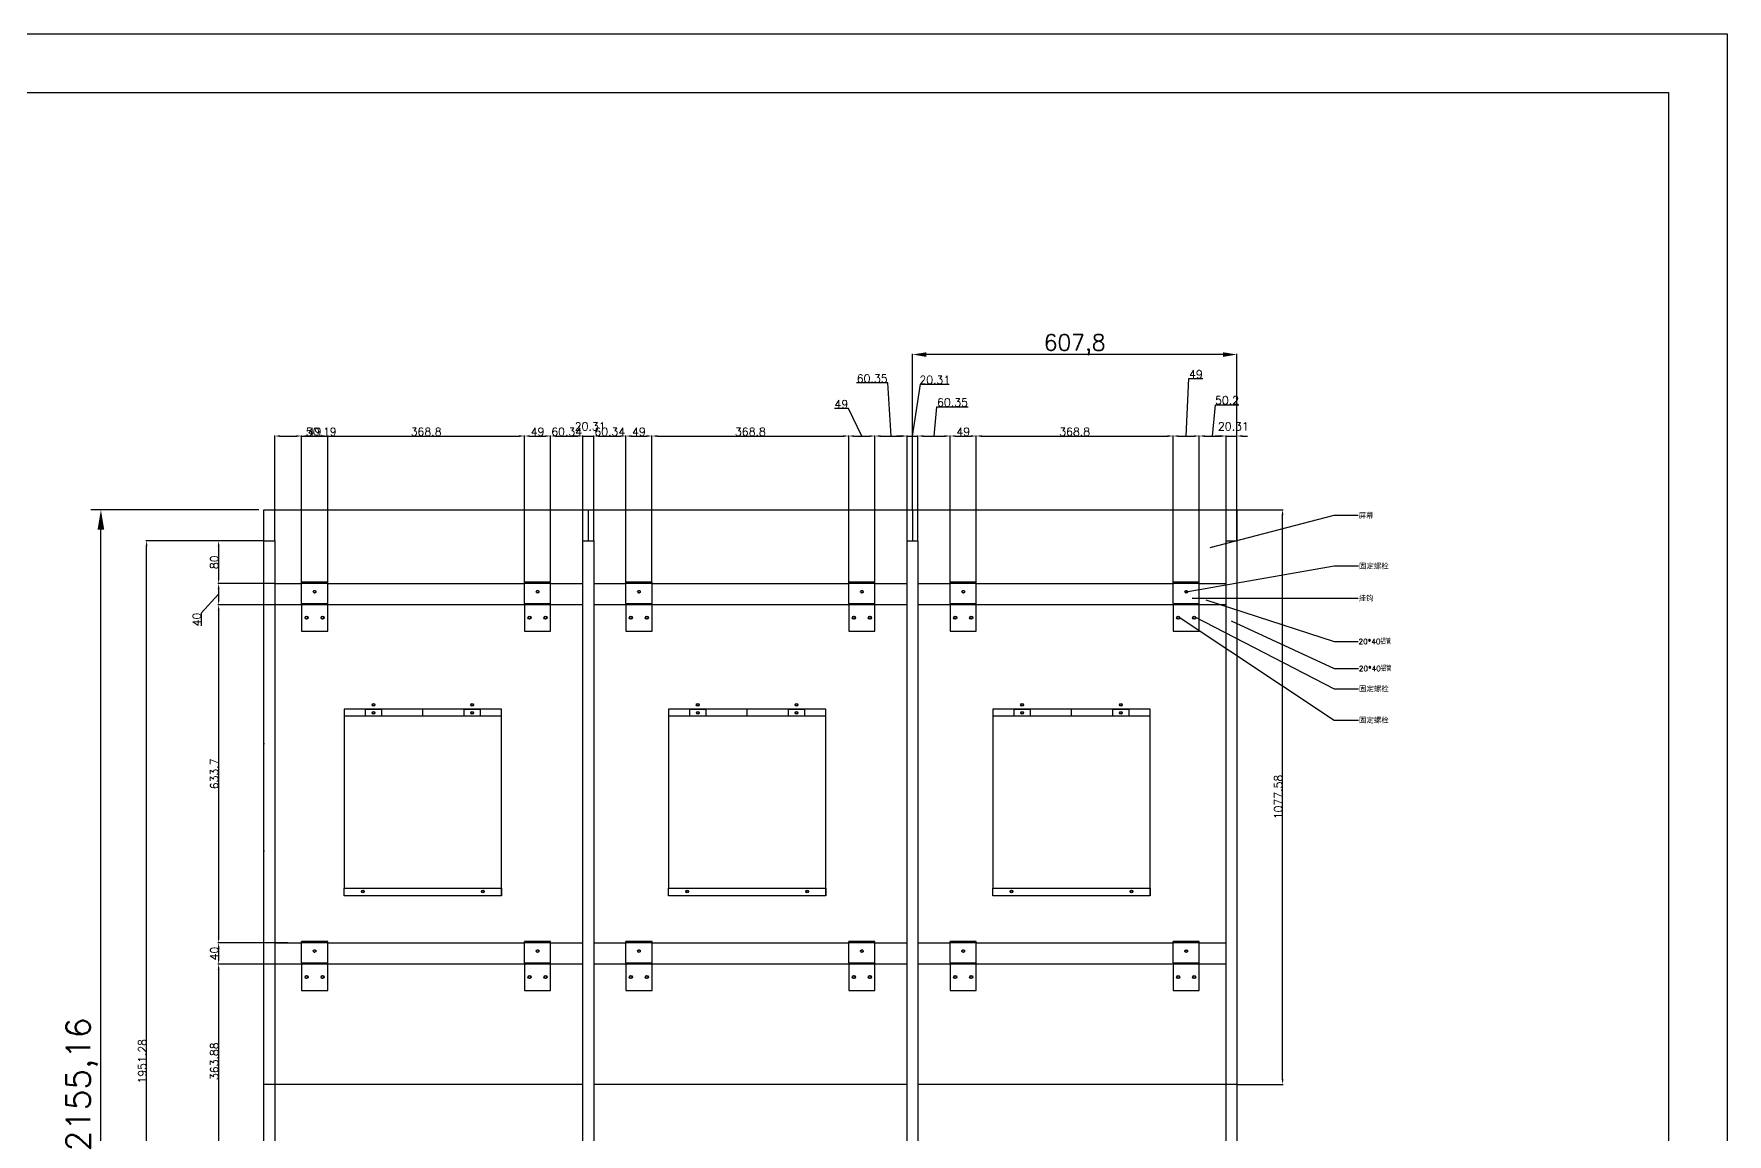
# Model space of a CAD drawing. Header units: millimetres. Extents: x -207 to 14821, y -6397 to 3639.
# Drawn here: x 2668 to 5841, y 1576 to 3639 of the extents above; entities that cross this region are included whole.
import ezdxf

# ---------------------------------------------------------------- set-up
doc = ezdxf.new("R2010")
doc.units = ezdxf.units.MM
doc.linetypes.add('HIDDEN', pattern=[0.375, 0.25, -0.125])
for name, color, linetype in [('02___PRT_ALL_AXES', 7, 'Continuous'), ('06___PRT_ALL_SURFS', 7, 'Continuous'), ('DEFAULT_2', 8, 'HIDDEN'), ('图框', 7, 'Continuous')]:
    doc.layers.add(name, color=color, linetype=linetype)
doc.layers.add('dim（尺寸标注）', color=4, linetype='Continuous', lineweight=13)
doc.layers.add('粗实线', color=7, linetype='Continuous', lineweight=25)
doc.styles.get("Standard").update_dxf_attribs({"font": 'txt', "bigfont": 'gbcbig.shx'})
doc.dimstyles.new('1-15', dxfattribs={"dimscale": 15, "dimtxt": 3, "dimasz": 2.5, "dimexe": 1.25, "dimexo": 0.625, "dimtad": 1, "dimtxsty": 'Standard', "dimcen": 2.5, "dimclrd": 4, "dimclre": 4, "dimclrt": 4, "dimadec": 0, "dimazin": 0, "dimtfac": 1, "dimtmove": 0, "dimatfit": 3, "dimfxl": 100, "dimfxlon": 1, "dimtfillclr": 4, "dimarcsym": 0})
doc.dimstyles.new('ISO-25', dxfattribs={"dimtxt": 7, "dimasz": 5, "dimexe": 1.25, "dimexo": 0.625, "dimtad": 1, "dimtxsty": 'Standard', "dimcen": 2.5, "dimclrd": 4, "dimclre": 4, "dimclrt": 4, "dimadec": 0, "dimazin": 0, "dimtfac": 1, "dimtmove": 0, "dimatfit": 3, "dimfxl": 1, "dimarcsym": 0})
doc.dimstyles.new('副本 ISO-25', dxfattribs={"dimtxt": 15, "dimasz": 10, "dimexe": 1.25, "dimexo": 0.625, "dimtad": 1, "dimdsep": 46, "dimtxsty": 'Standard', "dimcen": 2.5, "dimclrd": 4, "dimclre": 4, "dimclrt": 4, "dimadec": 0, "dimazin": 0, "dimtfac": 1, "dimtmove": 0, "dimatfit": 3, "dimfxl": 1, "dimarcsym": 0})

# ---------------------------------------------------------------- blocks, each defined once
blk = doc.blocks.new('hgfdhgdhgd')
at = {"color": 3, "linetype": 'Continuous'}
for p, q in [((-21144.3, 10464.5), (-21193.3, 10464.5)), ((-21193.3, 10424.5), (-21193.3, 10464.5)), ((-21144.3, 10462), (-21193.3, 10462)), ((-21144.3, 10424.5), (-21144.3, 10464.5)), ((-21193.3, 10424.5), (-21144.3, 10424.5))]:
    blk.add_line(p, q, dxfattribs=at)
at = {"color": 7, "linetype": 'Continuous'}
for p, q in [((-21193.3, 10424.5), (-21193.3, 10373)), ((-21144.3, 10373), (-21144.3, 10424.5))]:
    blk.add_line(p, q, dxfattribs=at)
at = {"layer": '02___PRT_ALL_AXES', "color": 7, "linetype": 'Continuous'}
blk.add_line((-21193.3, 10373), (-21144.3, 10373), dxfattribs=at)
at = {"layer": '02___PRT_ALL_AXES', "color": 3, "linetype": 'Continuous'}
blk.add_circle((-21168.8, 10446.7), 2.1, dxfattribs=at)
at = {"layer": '02___PRT_ALL_AXES', "color": 7, "linetype": 'Continuous'}
for centre in [(-21183.8, 10398), (-21153.8, 10398)]:
    blk.add_circle(centre, 3, dxfattribs=at)
at = {"layer": 'DEFAULT_2', "color": 8, "linetype": 'HIDDEN'}
blk.add_circle((-21168.8, 10446.7), 2.5, dxfattribs=at)
blk = doc.blocks.new('*D38')
at = {"layer": 'Defpoints', "color": 0}
for p in [(4314.5, 3037.8), (4314.5, 2746.9), (4922.3, 2746.9)]:
    blk.add_point(p, dxfattribs=at)
at = {"layer": 'dim（尺寸标注）', "color": 4, "lineweight": -2}
for p, q in [((4314.5, 2747.5), (4314.5, 3039)), ((4896.3, 3037.8), (4340.5, 3037.8)), ((4922.3, 2747.5), (4922.3, 3039))]:
    blk.add_line(p, q, dxfattribs=at)
at = {"layer": 'dim（尺寸标注）', "color": 4}
for points in [[(4340.5, 3042.1), (4340.5, 3033.4), (4314.5, 3037.8)], [(4896.3, 3042.1), (4896.3, 3033.4), (4922.3, 3037.8)]]:
    blk.add_solid(points, dxfattribs=at)
at = {"layer": 'dim（尺寸标注）', "color": 4, "lineweight": 13, "insert": (4618.4, 3055.9), "char_height": 30, "attachment_point": 5}
blk.add_mtext('607,8', dxfattribs=at)
blk = doc.blocks.new('S')
at = {"color": 2}
for p, q in [((3203.4, 2460.5), (3223.7, 2460.5)), ((3203.4, 509.2), (3203.4, 2460.5)), ((3223.7, 2460.5), (3223.7, 509.2)), ((3223.7, 509.2), (3203.4, 509.2))]:
    blk.add_line(p, q, dxfattribs=at)
blk = doc.blocks.new('*D42')
at = {"color": 4, "lineweight": -2}
for p, q in [((3089.5, 2746.9), (2774.6, 2746.9)), ((2793.4, 629.2), (2793.4, 2709.4)), ((3089.5, 591.7), (2774.6, 591.7))]:
    blk.add_line(p, q, dxfattribs=at)
at = {"color": 4}
for points in [[(2787.1, 2709.4), (2799.6, 2709.4), (2793.4, 2746.9)], [(2787.1, 629.2), (2799.6, 629.2), (2793.4, 591.7)]]:
    blk.add_solid(points, dxfattribs=at)
at = {"layer": 'Defpoints', "color": 0}
for p in [(2793.4, 2746.9), (3098.9, 2746.9), (3098.9, 591.7)]:
    blk.add_point(p, dxfattribs=at)
at = {"color": 4, "insert": (2757.7, 1669.3), "char_height": 45, "attachment_point": 5, "rotation": 90}
blk.add_mtext('2155,16', dxfattribs=at)
blk = doc.blocks.new('*D43')
at = {"color": 4, "lineweight": -2}
for p, q in [((4923, 2746.9), (5009.3, 2746.9)), ((5008, 1679.3), (5008, 2736.9)), ((4923, 1669.3), (5009.3, 1669.3))]:
    blk.add_line(p, q, dxfattribs=at)
at = {"color": 4}
for points in [[(5006.3, 2736.9), (5009.7, 2736.9), (5008, 2746.9)], [(5006.3, 1679.3), (5009.7, 1679.3), (5008, 1669.3)]]:
    blk.add_solid(points, dxfattribs=at)
at = {"layer": 'Defpoints', "color": 0}
for p in [(4922.3, 2746.9), (5008, 2746.9), (4922.3, 1669.3)]:
    blk.add_point(p, dxfattribs=at)
at = {"color": 4, "insert": (4999.9, 2208.1), "char_height": 15, "attachment_point": 5, "rotation": 90}
blk.add_mtext('1077.58', dxfattribs=at)
blk = doc.blocks.new('*D219')
at = {"color": 4, "lineweight": -2}
for p, q in [((3098.3, 2688.4), (2877.7, 2688.4)), ((2879, 747.1), (2879, 2678.4)), ((3098.3, 737.1), (2877.7, 737.1))]:
    blk.add_line(p, q, dxfattribs=at)
at = {"color": 4}
for points in [[(2877.3, 2678.4), (2880.6, 2678.4), (2879, 2688.4)], [(2877.3, 747.1), (2880.6, 747.1), (2879, 737.1)]]:
    blk.add_solid(points, dxfattribs=at)
at = {"layer": 'Defpoints', "color": 0}
for p in [(2879, 2688.4), (3098.9, 2688.4), (3098.9, 737.1)]:
    blk.add_point(p, dxfattribs=at)
at = {"color": 4, "insert": (2870.9, 1712.7), "char_height": 15, "attachment_point": 5, "rotation": 90}
blk.add_mtext('1951.28', dxfattribs=at)
blk = doc.blocks.new('*D194')
at = {"color": 4, "lineweight": -2}
for p, q in [((3098.3, 2688.4), (3012.8, 2688.4)), ((3014, 2678.4), (3014, 2618.4)), ((3118.6, 2608.4), (3012.8, 2608.4))]:
    blk.add_line(p, q, dxfattribs=at)
at = {"color": 4}
for points in [[(3012.4, 2678.4), (3015.7, 2678.4), (3014, 2688.4)], [(3012.4, 2618.4), (3015.7, 2618.4), (3014, 2608.4)]]:
    blk.add_solid(points, dxfattribs=at)
at = {"layer": 'Defpoints', "color": 0}
for p in [(3098.9, 2688.4), (3014, 2608.4), (3119.2, 2608.4)]:
    blk.add_point(p, dxfattribs=at)
at = {"color": 4, "insert": (3005.9, 2648.4), "char_height": 15, "attachment_point": 5, "rotation": 90}
blk.add_mtext('80', dxfattribs=at)
blk = doc.blocks.new('*D227')
at = {"color": 4, "lineweight": -2}
for p, q in [((3118.6, 2608.4), (3012.8, 2608.4)), ((3014, 2588.4), (2981.2, 2552.9)), ((3014, 2598.4), (3014, 2578.4)), ((2981.2, 2552.9), (2981.2, 2529.2)), ((3118.6, 2568.4), (3012.8, 2568.4))]:
    blk.add_line(p, q, dxfattribs=at)
at = {"color": 4}
for points in [[(3012.4, 2598.4), (3015.7, 2598.4), (3014, 2608.4)], [(3012.4, 2578.4), (3015.7, 2578.4), (3014, 2568.4)]]:
    blk.add_solid(points, dxfattribs=at)
at = {"layer": 'Defpoints', "color": 0}
for p in [(3119.2, 2608.4), (3014, 2568.4), (3119.2, 2568.4)]:
    blk.add_point(p, dxfattribs=at)
at = {"color": 4, "insert": (2973.1, 2541), "char_height": 15, "attachment_point": 5, "rotation": 90}
blk.add_mtext('40', dxfattribs=at)
blk = doc.blocks.new('*D228')
at = {"color": 4, "lineweight": -2}
for p, q in [((3118.6, 2568.4), (3012.8, 2568.4)), ((3014, 2558.4), (3014, 1944.7)), ((3143.7, 1934.7), (3012.8, 1934.7))]:
    blk.add_line(p, q, dxfattribs=at)
at = {"color": 4}
for points in [[(3012.4, 2558.4), (3015.7, 2558.4), (3014, 2568.4)], [(3012.4, 1944.7), (3015.7, 1944.7), (3014, 1934.7)]]:
    blk.add_solid(points, dxfattribs=at)
at = {"layer": 'Defpoints', "color": 0}
for p in [(3119.2, 2568.4), (3014, 1934.7), (3144.3, 1934.7)]:
    blk.add_point(p, dxfattribs=at)
at = {"color": 4, "insert": (3005.9, 2251.5), "char_height": 15, "attachment_point": 5, "rotation": 90}
blk.add_mtext('633.7', dxfattribs=at)
blk = doc.blocks.new('*D204')
at = {"color": 4, "lineweight": -2}
for p, q in [((3143.7, 1934.7), (3012.8, 1934.7)), ((3014, 1924.7), (3014, 1904.7)), ((3118.6, 1894.7), (3012.8, 1894.7))]:
    blk.add_line(p, q, dxfattribs=at)
at = {"color": 4}
for points in [[(3012.4, 1924.7), (3015.7, 1924.7), (3014, 1934.7)], [(3012.4, 1904.7), (3015.7, 1904.7), (3014, 1894.7)]]:
    blk.add_solid(points, dxfattribs=at)
at = {"layer": 'Defpoints', "color": 0}
for p in [(3144.3, 1934.7), (3014, 1894.7), (3119.2, 1894.7)]:
    blk.add_point(p, dxfattribs=at)
at = {"color": 4, "insert": (3005.9, 1914.7), "char_height": 15, "attachment_point": 5, "rotation": 90}
blk.add_mtext('40', dxfattribs=at)
blk = doc.blocks.new('*D205')
at = {"color": 4, "lineweight": -2}
for p, q in [((3118.6, 1894.7), (3012.8, 1894.7)), ((3014, 1884.7), (3014, 1540.8)), ((3118.6, 1530.8), (3012.8, 1530.8))]:
    blk.add_line(p, q, dxfattribs=at)
at = {"color": 4}
for points in [[(3012.4, 1884.7), (3015.7, 1884.7), (3014, 1894.7)], [(3012.4, 1540.8), (3015.7, 1540.8), (3014, 1530.8)]]:
    blk.add_solid(points, dxfattribs=at)
at = {"layer": 'Defpoints', "color": 0}
for p in [(3119.2, 1894.7), (3014, 1530.8), (3119.2, 1530.8)]:
    blk.add_point(p, dxfattribs=at)
at = {"color": 4, "insert": (3005.9, 1712.7), "char_height": 15, "attachment_point": 5, "rotation": 90}
blk.add_mtext('363.88', dxfattribs=at)
blk = doc.blocks.new('*D210')
at = {"color": 4, "lineweight": -2}
for p, q in [((3119.2, 2689), (3119.2, 2886.2)), ((3129.2, 2885), (3159.4, 2885)), ((3169.4, 2611.5), (3169.4, 2886.2)), ((3169.4, 2885), (3233.2, 2885))]:
    blk.add_line(p, q, dxfattribs=at)
at = {"color": 4}
for points in [[(3129.2, 2886.7), (3129.2, 2883.3), (3119.2, 2885)], [(3159.4, 2886.7), (3159.4, 2883.3), (3169.4, 2885)]]:
    blk.add_solid(points, dxfattribs=at)
at = {"layer": 'Defpoints', "color": 0}
for p in [(3169.4, 2885), (3119.2, 2688.4), (3169.4, 2610.9)]:
    blk.add_point(p, dxfattribs=at)
at = {"color": 4, "insert": (3206.3, 2893.1), "char_height": 15, "attachment_point": 5}
blk.add_mtext('50.19', dxfattribs=at)
blk = doc.blocks.new('*D211')
at = {"color": 4, "lineweight": -2}
for p, q in [((3169.4, 2611.5), (3169.4, 2886.2)), ((3179.4, 2885), (3208.4, 2885)), ((3218.4, 2611.5), (3218.4, 2886.2))]:
    blk.add_line(p, q, dxfattribs=at)
at = {"color": 4}
for points in [[(3179.4, 2886.7), (3179.4, 2883.3), (3169.4, 2885)], [(3208.4, 2886.7), (3208.4, 2883.3), (3218.4, 2885)]]:
    blk.add_solid(points, dxfattribs=at)
at = {"layer": 'Defpoints', "color": 0}
for p in [(3218.4, 2885), (3169.4, 2610.9), (3218.4, 2610.9)]:
    blk.add_point(p, dxfattribs=at)
at = {"color": 4, "insert": (3193.9, 2893.1), "char_height": 15, "attachment_point": 5}
blk.add_mtext('49', dxfattribs=at)
blk = doc.blocks.new('*D212')
at = {"color": 4, "lineweight": -2}
for p, q in [((3218.4, 2611.5), (3218.4, 2886.2)), ((3228.4, 2885), (3577.2, 2885)), ((3587.2, 2611.5), (3587.2, 2886.2))]:
    blk.add_line(p, q, dxfattribs=at)
at = {"color": 4}
for points in [[(3228.4, 2886.7), (3228.4, 2883.3), (3218.4, 2885)], [(3577.2, 2886.7), (3577.2, 2883.3), (3587.2, 2885)]]:
    blk.add_solid(points, dxfattribs=at)
at = {"layer": 'Defpoints', "color": 0}
for p in [(3587.2, 2885), (3218.4, 2610.9), (3587.2, 2610.9)]:
    blk.add_point(p, dxfattribs=at)
at = {"color": 4, "insert": (3402.8, 2893.1), "char_height": 15, "attachment_point": 5}
blk.add_mtext('368.8', dxfattribs=at)
blk = doc.blocks.new('*D213')
at = {"color": 4, "lineweight": -2}
for p, q in [((3587.2, 2611.5), (3587.2, 2886.2)), ((3597.2, 2885), (3626.2, 2885)), ((3636.2, 2612.1), (3636.2, 2886.2))]:
    blk.add_line(p, q, dxfattribs=at)
at = {"color": 4}
for points in [[(3597.2, 2886.7), (3597.2, 2883.3), (3587.2, 2885)], [(3626.2, 2886.7), (3626.2, 2883.3), (3636.2, 2885)]]:
    blk.add_solid(points, dxfattribs=at)
at = {"layer": 'Defpoints', "color": 0}
for p in [(3636.2, 2885), (3587.2, 2610.9), (3636.2, 2611.5)]:
    blk.add_point(p, dxfattribs=at)
at = {"color": 4, "insert": (3611.7, 2893.1), "char_height": 15, "attachment_point": 5}
blk.add_mtext('49', dxfattribs=at)
blk = doc.blocks.new('*D214')
at = {"color": 4, "lineweight": -2}
for p, q in [((3636.2, 2612.1), (3636.2, 2886.2)), ((3646.2, 2885), (3686.6, 2885)), ((3696.6, 2689), (3696.6, 2886.2))]:
    blk.add_line(p, q, dxfattribs=at)
at = {"color": 4}
for points in [[(3646.2, 2886.7), (3646.2, 2883.3), (3636.2, 2885)], [(3686.6, 2886.7), (3686.6, 2883.3), (3696.6, 2885)]]:
    blk.add_solid(points, dxfattribs=at)
at = {"layer": 'Defpoints', "color": 0}
for p in [(3696.6, 2885), (3696.6, 2688.4), (3636.2, 2611.5)]:
    blk.add_point(p, dxfattribs=at)
at = {"color": 4, "insert": (3666.4, 2893.1), "char_height": 15, "attachment_point": 5}
blk.add_mtext('60.34', dxfattribs=at)
blk = doc.blocks.new('*D215')
at = {"color": 4, "lineweight": -2}
for p, q in [((3686.6, 2885), (3676.6, 2885)), ((3696.6, 2689), (3696.6, 2886.2)), ((3696.6, 2885), (3716.9, 2885)), ((3716.9, 2689), (3716.9, 2886.2)), ((3726.9, 2885), (3736.9, 2885))]:
    blk.add_line(p, q, dxfattribs=at)
at = {"color": 4}
for points in [[(3686.6, 2886.7), (3686.6, 2883.3), (3696.6, 2885)], [(3726.9, 2886.7), (3726.9, 2883.3), (3716.9, 2885)]]:
    blk.add_solid(points, dxfattribs=at)
at = {"layer": 'Defpoints', "color": 0}
for p in [(3716.9, 2885), (3696.6, 2688.4), (3716.9, 2688.4)]:
    blk.add_point(p, dxfattribs=at)
at = {"color": 4, "insert": (3710.3, 2903.1), "char_height": 15, "attachment_point": 5}
blk.add_mtext('20.31', dxfattribs=at)
blk = doc.blocks.new('*D216')
at = {"color": 4, "lineweight": -2}
for p, q in [((3716.9, 2689), (3716.9, 2886.2)), ((3726.9, 2885), (3767.2, 2885)), ((3777.2, 2611.5), (3777.2, 2886.2))]:
    blk.add_line(p, q, dxfattribs=at)
at = {"color": 4}
for points in [[(3726.9, 2886.7), (3726.9, 2883.3), (3716.9, 2885)], [(3767.2, 2886.7), (3767.2, 2883.3), (3777.2, 2885)]]:
    blk.add_solid(points, dxfattribs=at)
at = {"layer": 'Defpoints', "color": 0}
for p in [(3777.2, 2885), (3716.9, 2688.4), (3777.2, 2610.9)]:
    blk.add_point(p, dxfattribs=at)
at = {"color": 4, "insert": (3747.1, 2893.1), "char_height": 15, "attachment_point": 5}
blk.add_mtext('60.34', dxfattribs=at)
blk = doc.blocks.new('*D217')
at = {"color": 4, "lineweight": -2}
for p, q in [((3777.2, 2611.5), (3777.2, 2886.2)), ((3787.2, 2885), (3816.2, 2885)), ((3826.2, 2611.5), (3826.2, 2886.2))]:
    blk.add_line(p, q, dxfattribs=at)
at = {"color": 4}
for points in [[(3787.2, 2886.7), (3787.2, 2883.3), (3777.2, 2885)], [(3816.2, 2886.7), (3816.2, 2883.3), (3826.2, 2885)]]:
    blk.add_solid(points, dxfattribs=at)
at = {"layer": 'Defpoints', "color": 0}
for p in [(3826.2, 2885), (3777.2, 2610.9), (3826.2, 2610.9)]:
    blk.add_point(p, dxfattribs=at)
at = {"color": 4, "insert": (3801.7, 2893.1), "char_height": 15, "attachment_point": 5}
blk.add_mtext('49', dxfattribs=at)
blk = doc.blocks.new('*D218')
at = {"color": 4, "lineweight": -2}
for p, q in [((3826.2, 2611.5), (3826.2, 2886.2)), ((3836.2, 2885), (4185, 2885)), ((4195, 2611.5), (4195, 2886.2))]:
    blk.add_line(p, q, dxfattribs=at)
at = {"color": 4}
for points in [[(3836.2, 2886.7), (3836.2, 2883.3), (3826.2, 2885)], [(4185, 2886.7), (4185, 2883.3), (4195, 2885)]]:
    blk.add_solid(points, dxfattribs=at)
at = {"layer": 'Defpoints', "color": 0}
for p in [(4195, 2885), (3826.2, 2610.9), (4195, 2610.9)]:
    blk.add_point(p, dxfattribs=at)
at = {"color": 4, "insert": (4010.6, 2893.1), "char_height": 15, "attachment_point": 5}
blk.add_mtext('368.8', dxfattribs=at)
blk = doc.blocks.new('*D195')
at = {"color": 4, "lineweight": -2}
for p, q in [((4194.3, 2936.7), (4168, 2936.7)), ((4219.5, 2885), (4194.3, 2936.7)), ((4195, 2611.5), (4195, 2886.2)), ((4205, 2885), (4234, 2885)), ((4244, 2612.1), (4244, 2886.2))]:
    blk.add_line(p, q, dxfattribs=at)
at = {"color": 4}
for points in [[(4205, 2886.7), (4205, 2883.3), (4195, 2885)], [(4234, 2886.7), (4234, 2883.3), (4244, 2885)]]:
    blk.add_solid(points, dxfattribs=at)
at = {"layer": 'Defpoints', "color": 0}
for p in [(4244, 2885), (4195, 2610.9), (4244, 2611.5)]:
    blk.add_point(p, dxfattribs=at)
at = {"color": 4, "insert": (4181.1, 2944.8), "char_height": 15, "attachment_point": 5}
blk.add_mtext('49', dxfattribs=at)
blk = doc.blocks.new('*D196')
at = {"color": 4, "lineweight": -2}
for p, q in [((4268.3, 2984.7), (4209.5, 2984.7)), ((4274.2, 2885), (4268.3, 2984.7)), ((4244, 2612.1), (4244, 2886.2)), ((4254, 2885), (4294.4, 2885)), ((4304.4, 2689), (4304.4, 2886.2))]:
    blk.add_line(p, q, dxfattribs=at)
at = {"color": 4}
for points in [[(4254, 2886.7), (4254, 2883.3), (4244, 2885)], [(4294.4, 2886.7), (4294.4, 2883.3), (4304.4, 2885)]]:
    blk.add_solid(points, dxfattribs=at)
at = {"layer": 'Defpoints', "color": 0}
for p in [(4304.4, 2885), (4304.4, 2688.4), (4244, 2611.5)]:
    blk.add_point(p, dxfattribs=at)
at = {"color": 4, "insert": (4238.9, 2992.8), "char_height": 15, "attachment_point": 5}
blk.add_mtext('60.35', dxfattribs=at)
blk = doc.blocks.new('*D197')
at = {"color": 4, "lineweight": -2}
for p, q in [((4314.5, 2885), (4329.3, 2982.1)), ((4329.3, 2982.1), (4383.1, 2982.1)), ((4294.4, 2885), (4284.4, 2885)), ((4304.4, 2689), (4304.4, 2886.2)), ((4304.4, 2885), (4324.7, 2885)), ((4304.4, 2885), (4324.7, 2885)), ((4324.7, 2689.6), (4324.7, 2886.2)), ((4334.7, 2885), (4344.7, 2885))]:
    blk.add_line(p, q, dxfattribs=at)
at = {"color": 4}
for points in [[(4294.4, 2886.7), (4294.4, 2883.3), (4304.4, 2885)], [(4334.7, 2886.7), (4334.7, 2883.3), (4324.7, 2885)]]:
    blk.add_solid(points, dxfattribs=at)
at = {"layer": 'Defpoints', "color": 0}
for p in [(4324.7, 2885), (4304.4, 2688.4), (4324.7, 2689)]:
    blk.add_point(p, dxfattribs=at)
at = {"color": 4, "insert": (4356.2, 2990.2), "char_height": 15, "attachment_point": 5}
blk.add_mtext('20.31', dxfattribs=at)
blk = doc.blocks.new('*D198')
at = {"color": 4, "lineweight": -2}
for p, q in [((4354.9, 2885), (4360, 2940)), ((4360, 2940), (4418.8, 2940)), ((4324.7, 2689.6), (4324.7, 2886.2)), ((4334.7, 2885), (4375, 2885)), ((4385, 2611.5), (4385, 2886.2))]:
    blk.add_line(p, q, dxfattribs=at)
at = {"color": 4}
for points in [[(4334.7, 2886.7), (4334.7, 2883.3), (4324.7, 2885)], [(4375, 2886.7), (4375, 2883.3), (4385, 2885)]]:
    blk.add_solid(points, dxfattribs=at)
at = {"layer": 'Defpoints', "color": 0}
for p in [(4385, 2885), (4324.7, 2689), (4385, 2610.9)]:
    blk.add_point(p, dxfattribs=at)
at = {"color": 4, "insert": (4389.4, 2948.1), "char_height": 15, "attachment_point": 5}
blk.add_mtext('60.35', dxfattribs=at)
blk = doc.blocks.new('*D199')
at = {"color": 4, "lineweight": -2}
for p, q in [((4385, 2611.5), (4385, 2886.2)), ((4395, 2885), (4424, 2885)), ((4434, 2611.5), (4434, 2886.2))]:
    blk.add_line(p, q, dxfattribs=at)
at = {"color": 4}
for points in [[(4395, 2886.7), (4395, 2883.3), (4385, 2885)], [(4424, 2886.7), (4424, 2883.3), (4434, 2885)]]:
    blk.add_solid(points, dxfattribs=at)
at = {"layer": 'Defpoints', "color": 0}
for p in [(4434, 2885), (4385, 2610.9), (4434, 2610.9)]:
    blk.add_point(p, dxfattribs=at)
at = {"color": 4, "insert": (4409.5, 2893.1), "char_height": 15, "attachment_point": 5}
blk.add_mtext('49', dxfattribs=at)
blk = doc.blocks.new('*D200')
at = {"color": 4, "lineweight": -2}
for p, q in [((4434, 2611.5), (4434, 2886.2)), ((4444, 2885), (4792.8, 2885)), ((4802.8, 2611.5), (4802.8, 2886.2))]:
    blk.add_line(p, q, dxfattribs=at)
at = {"color": 4}
for points in [[(4444, 2886.7), (4444, 2883.3), (4434, 2885)], [(4792.8, 2886.7), (4792.8, 2883.3), (4802.8, 2885)]]:
    blk.add_solid(points, dxfattribs=at)
at = {"layer": 'Defpoints', "color": 0}
for p in [(4802.8, 2885), (4434, 2610.9), (4802.8, 2610.9)]:
    blk.add_point(p, dxfattribs=at)
at = {"color": 4, "insert": (4618.4, 2893.1), "char_height": 15, "attachment_point": 5}
blk.add_mtext('368.8', dxfattribs=at)
blk = doc.blocks.new('*D201')
at = {"color": 4, "lineweight": -2}
for p, q in [((4827.3, 2885), (4832.5, 2992.6)), ((4832.5, 2992.6), (4858.7, 2992.6)), ((4802.8, 2611.5), (4802.8, 2886.2)), ((4812.8, 2885), (4841.8, 2885)), ((4851.8, 2611.5), (4851.8, 2886.2))]:
    blk.add_line(p, q, dxfattribs=at)
at = {"color": 4}
for points in [[(4812.8, 2886.7), (4812.8, 2883.3), (4802.8, 2885)], [(4841.8, 2886.7), (4841.8, 2883.3), (4851.8, 2885)]]:
    blk.add_solid(points, dxfattribs=at)
at = {"layer": 'Defpoints', "color": 0}
for p in [(4851.8, 2885), (4802.8, 2610.9), (4851.8, 2610.9)]:
    blk.add_point(p, dxfattribs=at)
at = {"color": 4, "insert": (4845.6, 3000.7), "char_height": 15, "attachment_point": 5}
blk.add_mtext('49', dxfattribs=at)
blk = doc.blocks.new('*D202')
at = {"color": 4, "lineweight": -2}
for p, q in [((4876.9, 2885), (4882.1, 2943.8)), ((4882.1, 2943.8), (4925.8, 2943.8)), ((4851.8, 2611.5), (4851.8, 2886.2)), ((4861.8, 2885), (4892, 2885)), ((4902, 2689), (4902, 2886.2))]:
    blk.add_line(p, q, dxfattribs=at)
at = {"color": 4}
for points in [[(4861.8, 2886.7), (4861.8, 2883.3), (4851.8, 2885)], [(4892, 2886.7), (4892, 2883.3), (4902, 2885)]]:
    blk.add_solid(points, dxfattribs=at)
at = {"layer": 'Defpoints', "color": 0}
for p in [(4902, 2885), (4902, 2688.4), (4851.8, 2610.9)]:
    blk.add_point(p, dxfattribs=at)
at = {"color": 4, "insert": (4904, 2952), "char_height": 15, "attachment_point": 5}
blk.add_mtext('50.2', dxfattribs=at)
blk = doc.blocks.new('*D203')
at = {"color": 4, "lineweight": -2}
for p, q in [((4892, 2885), (4882, 2885)), ((4902, 2689), (4902, 2886.2)), ((4902, 2885), (4922.3, 2885)), ((4922.3, 2689), (4922.3, 2886.2)), ((4932.3, 2885), (4942.3, 2885))]:
    blk.add_line(p, q, dxfattribs=at)
at = {"color": 4}
for points in [[(4892, 2886.7), (4892, 2883.3), (4902, 2885)], [(4932.3, 2886.7), (4932.3, 2883.3), (4922.3, 2885)]]:
    blk.add_solid(points, dxfattribs=at)
at = {"layer": 'Defpoints', "color": 0}
for p in [(4922.3, 2885), (4902, 2688.4), (4922.3, 2688.4)]:
    blk.add_point(p, dxfattribs=at)
at = {"color": 4, "insert": (4915.8, 2903.1), "char_height": 15, "attachment_point": 5}
blk.add_mtext('20.31', dxfattribs=at)
blk = doc.blocks.new('TK')
at = {"layer": '图框'}
blk.add_lwpolyline([(7176.7, -904.8), (1128.7, -904.8), (1128.7, 3372), (7176.7, 3372), (7176.7, -904.8)], dxfattribs=at)
blk.add_lwpolyline([(7067, -795), (1238.5, -795), (1238.5, 3262.2), (7067, 3262.2)], close=True, dxfattribs=at)

msp = doc.modelspace()

# ---------------------------------------------------------------- linework, layer by layer
at = {"color": 7, "linetype": 'Continuous'}
for p, q in [((3098.923, 1669.275), (3098.923, 2746.855)), ((3098.923, 2746.855), (3706.723, 2746.855)), ((3706.723, 2746.855), (4314.523, 2746.855)), ((4314.523, 2746.855), (4314.523, 2688.365)), ((4314.529, 2746.86), (4922.329, 2746.86)), ((4922.329, 2746.86), (4922.329, 1669.28)), ((3544.201, 2359.565), (3249.201, 2359.565)), ((3249.201, 2359.565), (3249.201, 2037.065)), ((3544.201, 2359.565), (3544.201, 2373.065)), ((3544.201, 2037.065), (3544.201, 2359.565)), ((4152.001, 2359.565), (3857.001, 2359.565)), ((3857.001, 2359.565), (3857.001, 2037.065)), ((4152.001, 2359.565), (4152.001, 2373.065)), ((4152.001, 2037.065), (4152.001, 2359.565)), ((4759.806, 2359.57), (4464.806, 2359.57)), ((4464.806, 2359.57), (4464.806, 2037.07)), ((4759.806, 2359.57), (4759.806, 2373.07)), ((4759.806, 2037.07), (4759.806, 2359.57)), ((3100.223, 2308.015), (3098.923, 2308.015)), ((3098.923, 2107.015), (3100.223, 2107.015)), ((3249.201, 2037.065), (3544.201, 2037.065)), ((3544.201, 2023.065), (3544.201, 2037.065)), ((3857.001, 2037.065), (4152.001, 2037.065)), ((4152.001, 2023.065), (4152.001, 2037.065)), ((4464.806, 2037.07), (4759.806, 2037.07)), ((4759.806, 2023.07), (4759.806, 2037.07)), ((3098.923, 591.695), (3098.923, 1669.275)), ((4922.329, 1669.28), (4922.329, 591.7))]:
    msp.add_line(p, q, dxfattribs=at)
for p, q in [((3706.723, 2746.855), (3706.723, 2688.365)), ((3544.201, 2373.065), (3249.201, 2373.065)), ((3249.201, 2373.065), (3249.201, 2359.565)), ((4152.001, 2373.065), (3857.001, 2373.065)), ((3857.001, 2373.065), (3857.001, 2359.565)), ((4759.806, 2373.07), (4464.806, 2373.07)), ((4464.806, 2373.07), (4464.806, 2359.57)), ((3696.568, 1669.275), (3098.923, 1669.275)), ((4304.373, 1669.275), (3716.873, 1669.275)), ((4922.954, 1669.28), (4324.678, 1669.28))]:
    msp.add_line(p, q)
at = {"color": 1, "linetype": 'Continuous'}
for p, q in [((3396.701, 2359.565), (3396.701, 2373.065)), ((4004.501, 2359.565), (4004.501, 2373.065)), ((4612.306, 2359.57), (4612.306, 2373.07))]:
    msp.add_line(p, q, dxfattribs=at)
at = {"color": 6, "linetype": 'Continuous'}
for centre in [(3178.923, 2544.365), (3208.923, 2544.365), (3596.723, 2544.365), (3626.723, 2544.365), (3786.723, 2544.365), (3816.723, 2544.365), (4204.523, 2544.365), (4234.523, 2544.365), (4394.529, 2544.37), (4424.529, 2544.37), (4812.329, 2544.37), (4842.329, 2544.37)]:
    msp.add_circle(centre, 2.5, dxfattribs=at)
at = {"color": 2, "linetype": 'Continuous'}
for centre in [(3596.723, 1870.665), (4204.523, 1870.665), (4812.329, 1870.67)]:
    msp.add_arc(centre, 2.5, 180, 255.472968, dxfattribs=at)
at = {"layer": '02___PRT_ALL_AXES', "color": 7, "linetype": 'Continuous'}
for p, q in [((3289.201, 2373.065), (3319.201, 2373.065)), ((3289.201, 2359.565), (3289.201, 2373.065)), ((3319.201, 2373.065), (3319.201, 2359.565)), ((3474.201, 2359.565), (3474.201, 2373.065)), ((3474.201, 2373.065), (3504.201, 2373.065)), ((3504.201, 2373.065), (3504.201, 2359.565)), ((3897.001, 2373.065), (3927.001, 2373.065)), ((3897.001, 2359.565), (3897.001, 2373.065)), ((3927.001, 2373.065), (3927.001, 2359.565)), ((4082.001, 2359.565), (4082.001, 2373.065)), ((4082.001, 2373.065), (4112.001, 2373.065)), ((4112.001, 2373.065), (4112.001, 2359.565)), ((4504.806, 2373.07), (4534.806, 2373.07)), ((4504.806, 2359.57), (4504.806, 2373.07)), ((4534.806, 2373.07), (4534.806, 2359.57)), ((4689.806, 2359.57), (4689.806, 2373.07)), ((4689.806, 2373.07), (4719.806, 2373.07)), ((4719.806, 2373.07), (4719.806, 2359.57)), ((3249.201, 2023.065), (3249.201, 2037.065)), ((3544.201, 2037.065), (3544.201, 2023.065)), ((3857.001, 2023.065), (3857.001, 2037.065)), ((4152.001, 2037.065), (4152.001, 2023.065)), ((4464.806, 2023.07), (4464.806, 2037.07)), ((4759.806, 2037.07), (4759.806, 2023.07)), ((3544.201, 2023.065), (3249.201, 2023.065)), ((4152.001, 2023.065), (3857.001, 2023.065)), ((4759.806, 2023.07), (4464.806, 2023.07))]:
    msp.add_line(p, q, dxfattribs=at)
for centre, radius in [((3178.923, 2544.365), 3), ((3208.923, 2544.365), 3), ((3596.723, 2544.365), 3), ((3626.723, 2544.365), 3), ((3786.723, 2544.365), 3), ((3816.723, 2544.365), 3), ((4204.523, 2544.365), 3), ((4234.523, 2544.365), 3), ((4394.529, 2544.37), 3), ((4424.529, 2544.37), 3), ((4812.329, 2544.37), 3), ((4842.329, 2544.37), 3), ((3304.201, 2366.065), 2.5), ((3489.201, 2366.065), 2.5), ((3912.001, 2366.065), 2.5), ((4097.001, 2366.065), 2.5), ((4519.806, 2366.07), 2.5), ((4704.806, 2366.07), 2.5), ((3284.201, 2031.065), 2.5), ((3509.201, 2031.065), 2.5), ((3892.001, 2031.065), 2.5), ((4117.001, 2031.065), 2.5), ((4499.806, 2031.07), 2.5), ((4724.806, 2031.07), 2.5), ((3178.923, 1870.665), 3), ((3208.923, 1870.665), 3), ((3596.723, 1870.665), 3), ((3626.723, 1870.665), 3), ((3786.723, 1870.665), 3), ((3816.723, 1870.665), 3), ((4204.523, 1870.665), 3), ((4234.523, 1870.665), 3), ((4394.529, 1870.67), 3), ((4424.529, 1870.67), 3), ((4812.329, 1870.67), 3), ((4842.329, 1870.67), 3)]:
    msp.add_circle(centre, radius, dxfattribs=at)
at = {"layer": '02___PRT_ALL_AXES', "color": 3, "linetype": 'Continuous'}
for centre in [(3304.201, 2381.065), (3489.201, 2381.065), (3912.001, 2381.065), (4097.001, 2381.065), (4519.806, 2381.07), (4704.806, 2381.07)]:
    msp.add_circle(centre, 2.7, dxfattribs=at)
at = {"layer": '02___PRT_ALL_AXES', "color": 6, "linetype": 'Continuous'}
for centre in [(3178.923, 1870.665), (3208.923, 1870.665), (3596.723, 1870.665), (3626.723, 1870.665), (3786.723, 1870.665), (3816.723, 1870.665), (4204.523, 1870.665), (4234.523, 1870.665), (4394.529, 1870.67), (4424.529, 1870.67), (4812.329, 1870.67), (4842.329, 1870.67)]:
    msp.add_circle(centre, 2.5, dxfattribs=at)
at = {"layer": '06___PRT_ALL_SURFS', "color": 6, "linetype": 'Continuous'}
for centre, radius in [((3304.201, 2381.065), 2.7), ((3304.201, 2381.065), 2), ((3489.201, 2381.065), 2.7), ((3489.201, 2381.065), 2), ((3912.001, 2381.065), 2.7), ((3912.001, 2381.065), 2), ((4097.001, 2381.065), 2.7), ((4097.001, 2381.065), 2), ((4519.806, 2381.07), 2.7), ((4519.806, 2381.07), 2), ((4704.806, 2381.07), 2.7), ((4704.806, 2381.07), 2), ((3304.201, 2366.065), 2), ((3489.201, 2366.065), 2), ((3912.001, 2366.065), 2), ((4097.001, 2366.065), 2), ((4519.806, 2366.07), 2), ((4704.806, 2366.07), 2), ((3284.201, 2031.065), 2), ((3509.201, 2031.065), 2), ((3892.001, 2031.065), 2), ((4117.001, 2031.065), 2), ((4499.806, 2031.07), 2), ((4724.806, 2031.07), 2)]:
    msp.add_circle(centre, radius, dxfattribs=at)
at = {"layer": '粗实线', "color": 1}
for p, q in [((3098.873, 2608.365), (3098.923, 2608.365)), ((3119.233, 2608.365), (3169.423, 2608.365)), ((3218.423, 2608.365), (3587.223, 2608.365)), ((3636.223, 2608.365), (3696.568, 2608.365)), ((3716.878, 2608.365), (3777.223, 2608.365)), ((3826.223, 2608.365), (4195.023, 2608.365)), ((4244.023, 2608.365), (4304.373, 2608.365)), ((4324.683, 2608.37), (4385.029, 2608.37)), ((4434.029, 2608.37), (4802.829, 2608.37)), ((4851.829, 2608.37), (4902.024, 2608.37)), ((4922.278, 2608.37), (4922.278, 2568.37)), ((3098.923, 2568.365), (3098.873, 2568.365)), ((3696.568, 2568.365), (3119.233, 2568.365)), ((4304.373, 2568.365), (3716.878, 2568.365)), ((4902.024, 2568.37), (4324.683, 2568.37)), ((3119.229, 1934.665), (3169.423, 1934.665)), ((3218.423, 1934.665), (3587.223, 1934.665)), ((3636.223, 1934.665), (3696.568, 1934.665)), ((3716.874, 1934.665), (3777.223, 1934.665)), ((3826.223, 1934.665), (4195.023, 1934.665)), ((4244.023, 1934.665), (4304.373, 1934.665)), ((4324.68, 1934.67), (4385.029, 1934.67)), ((4434.029, 1934.67), (4802.829, 1934.67)), ((4851.829, 1934.67), (4902.024, 1934.67)), ((4922.329, 1934.67), (4922.329, 1894.67)), ((3696.568, 1894.665), (3119.229, 1894.665)), ((4304.373, 1894.665), (3716.874, 1894.665)), ((4902.024, 1894.67), (4324.68, 1894.67))]:
    msp.add_line(p, q, dxfattribs=at)

# ---------------------------------------------------------------- block references
for name, p in [('TK', (-1335.535, 267.09)), ('S', (-104.442, 227.858)), ('S', (493.203, 227.858)), ('S', (1101.008, 227.858)), ('S', (1698.658, 227.863))]:
    msp.add_blockref(name, p)
at = {"layer": '粗实线'}
for p in [(24362.77, -7853.615), (24780.57, -7853.615), (24970.57, -7853.615), (25388.37, -7853.615), (25578.376, -7853.61), (25996.176, -7853.61), (24362.77, -8527.315), (24780.57, -8527.315), (24970.57, -8527.315), (25388.37, -8527.315), (25578.376, -8527.31), (25996.176, -8527.31)]:
    msp.add_blockref('hgfdhgdhgd', p, dxfattribs=at)

# ---------------------------------------------------------------- texts
at = {"color": 4, "char_height": 10, "attachment_point": 1}
for s, insert in [('{\\fSimSun|b0|i0|c134|p2;屏幕}', (5150.372, 2741.349)), ('{\\fSimSun|b0|i0|c134|p2;固定螺栓}', (5150.997, 2646.407)), ('{\\fSimSun|b0|i0|c134|p2;挂钩}', (5150.372, 2586.184)), ('20*40铝管', (5150.372, 2504.715)), ('20*40铝管', (5150.997, 2454.127)), ('{\\fSimSun|b0|i0|c134|p2;固定螺栓}', (5150.997, 2416.282)), ('{\\fSimSun|b0|i0|c134|p2;固定螺栓}', (5150.997, 2357.486))]:
    msp.add_mtext(s, dxfattribs=dict(at, insert=insert))

# ---------------------------------------------------------------- dimensions: what is measured, and where the dimension line sits
for base, p1, p2, picture, middle in [((4304.373, 2884.986), (4244.023, 2611.49), (4304.373, 2688.365), '*D196', (4267.653, 2984.672)), ((4324.684, 2884.986), (4304.373, 2688.365), (4324.684, 2688.99), '*D197', (4329.953, 2982.108)), ((4851.829, 2884.986), (4802.829, 2610.87), (4851.829, 2610.87), '*D201', (4833.11, 2992.585)), ((4244.023, 2884.986), (4195.023, 2610.865), (4244.023, 2611.49), '*D195', (4193.626, 2936.698)), ((4385.0288, 2884.9865), (4324.6836, 2688.9903), (4385.0288, 2610.87), '*D198', (4360.6374, 2939.994)), ((4902.024, 2884.9865), (4851.8288, 2610.87), (4902.024, 2688.37), '*D202', (4882.7076, 2943.8484))]:
    dim = msp.add_linear_dim(base=base, p1=p1, p2=p2, dimstyle='副本 ISO-25', override={"dimtmove": 1})
    dim.commit()
    dim.dimension.update_dxf_attribs({"geometry": picture, "text_midpoint": middle, "dimtype": 160})
dim = msp.add_linear_dim(base=(3169.423, 2884.986), p1=(3119.233, 2688.365), p2=(3169.423, 2610.865), dimstyle='副本 ISO-25')
dim.commit()
dim.dimension.update_dxf_attribs({"geometry": '*D210', "text_midpoint": (3206.298, 2893.111)})
for base, p1, p2, picture, middle in [((3218.423, 2884.986), (3169.423, 2610.865), (3218.423, 2610.865), '*D211', (3193.923, 2893.111)), ((3587.223, 2884.986), (3218.423, 2610.865), (3587.223, 2610.865), '*D212', (3402.823, 2893.111)), ((3636.223, 2884.986), (3587.223, 2610.865), (3636.223, 2611.49), '*D213', (3611.723, 2893.111)), ((3696.5681, 2884.9865), (3636.2232, 2611.4904), (3696.5681, 2688.3654), '*D214', (3666.3957, 2893.1115)), ((3716.878, 2884.986), (3696.568, 2688.365), (3716.878, 2688.365), '*D215', (3710.348, 2903.111)), ((3777.2232, 2884.9865), (3716.8783, 2688.3654), (3777.2232, 2610.8654), '*D216', (3747.0507, 2893.1115)), ((3826.223, 2884.986), (3777.223, 2610.865), (3826.223, 2610.865), '*D217', (3801.723, 2893.111)), ((4195.023, 2884.986), (3826.223, 2610.865), (4195.023, 2610.865), '*D218', (4010.623, 2893.111)), ((4434.029, 2884.986), (4385.029, 2610.87), (4434.029, 2610.87), '*D199', (4409.529, 2893.111)), ((4802.829, 2884.986), (4434.029, 2610.87), (4802.829, 2610.87), '*D200', (4618.429, 2893.111)), ((4922.334, 2884.986), (4902.024, 2688.37), (4922.334, 2688.37), '*D203', (4915.804, 2903.111))]:
    dim = msp.add_linear_dim(base=base, p1=p1, p2=p2, dimstyle='副本 ISO-25', override={"dimtmove": 1})
    dim.commit()
    dim.dimension.update_dxf_attribs({"geometry": picture, "text_midpoint": middle})
for base, p1, p2, dimstyle, picture, middle, dimtype in [((2793.368, 2746.855), (3098.923, 591.695), (3098.923, 2746.855), '1-15', '*D42', (2793.368, 1669.275), 161), ((5008.007, 2746.86), (4922.329, 1669.28), (4922.329, 2746.86), '副本 ISO-25', '*D43', (5008.007, 2208.07), 160)]:
    dim = msp.add_linear_dim(base=base, p1=p1, p2=p2, angle=90, dimstyle=dimstyle)
    dim.commit()
    dim.dimension.update_dxf_attribs({"geometry": picture, "text_midpoint": middle, "dimtype": dimtype})
for base, p1, p2, picture, middle in [((2878.977, 2688.365), (3098.923, 737.085), (3098.923, 2688.365), '*D219', (2870.852, 1712.725)), ((3014.047, 2608.365), (3098.923, 2688.365), (3119.233, 2608.365), '*D194', (3005.922, 2648.365))]:
    dim = msp.add_linear_dim(base=base, p1=p1, p2=p2, angle=90, dimstyle='副本 ISO-25')
    dim.commit()
    dim.dimension.update_dxf_attribs({"geometry": picture, "text_midpoint": middle})
dim = msp.add_linear_dim(base=(3014.047, 2568.365), p1=(3119.233, 2608.365), p2=(3119.233, 2568.365), angle=90, dimstyle='副本 ISO-25', override={"dimtmove": 1})
dim.commit()
dim.dimension.update_dxf_attribs({"geometry": '*D227', "text_midpoint": (2981.235, 2552.275), "dimtype": 160})
for base, p1, p2, picture, middle in [((3014.047, 1934.665), (3119.233, 2568.365), (3144.326, 1934.665), '*D228', (3005.922, 2251.515)), ((3014.047, 1894.665), (3144.326, 1934.665), (3119.229, 1894.665), '*D204', (3005.922, 1914.665)), ((3014.047, 1530.785), (3119.229, 1894.665), (3119.227, 1530.785), '*D205', (3005.922, 1712.725))]:
    dim = msp.add_linear_dim(base=base, p1=p1, p2=p2, angle=90, dimstyle='副本 ISO-25', override={"dimtmove": 1})
    dim.commit()
    dim.dimension.update_dxf_attribs({"geometry": picture, "text_midpoint": middle})
at = {"layer": 'dim（尺寸标注）', "lineweight": 13}
dim = msp.add_linear_dim(base=(4314.529, 3037.779), p1=(4922.329, 2746.86), p2=(4314.529, 2746.86), dimstyle='ISO-25', override={"dimscale": 1, "dimtxt": 30, "dimasz": 26, "dimcen": 0, "dimfxl": 0.05}, dxfattribs=at)
dim.commit()
dim.dimension.update_dxf_attribs({"geometry": '*D38', "text_midpoint": (4618.429, 3037.779), "dimtype": 160})

# ---------------------------------------------------------------- leaders
at = {"annotation_type": 0, "has_hookline": 1, "hookline_direction": 0}
for points, text_width in [([(4872.128, 2676.235), (5104.896, 2736.349), (5149.747, 2736.349)], 27.318), ([(4827.329, 2593.12), (5104.896, 2641.407), (5150.372, 2641.407)], 54.749), ([(4838.794, 2581.184), (5104.896, 2581.184), (5149.747, 2581.184)], 27.263), ([(4863.993, 2577.595), (5104.896, 2499.715), (5149.747, 2499.715)], 60.233), ([(4812.329, 2546.47), (5104.896, 2352.486), (5150.372, 2352.486)], 54.749), ([(4842.329, 2546.47), (5104.896, 2411.282), (5150.372, 2411.282)], 54.749), ([(4911.746, 2538.426), (5104.896, 2449.127), (5150.372, 2449.127)], 60.233)]:
    msp.add_leader(points, dimstyle='ISO-25', override={"dimgap": 0.625, "dimtad": 0}, dxfattribs=dict(at, text_width=text_width))

doc.saveas('drawing.dxf')
